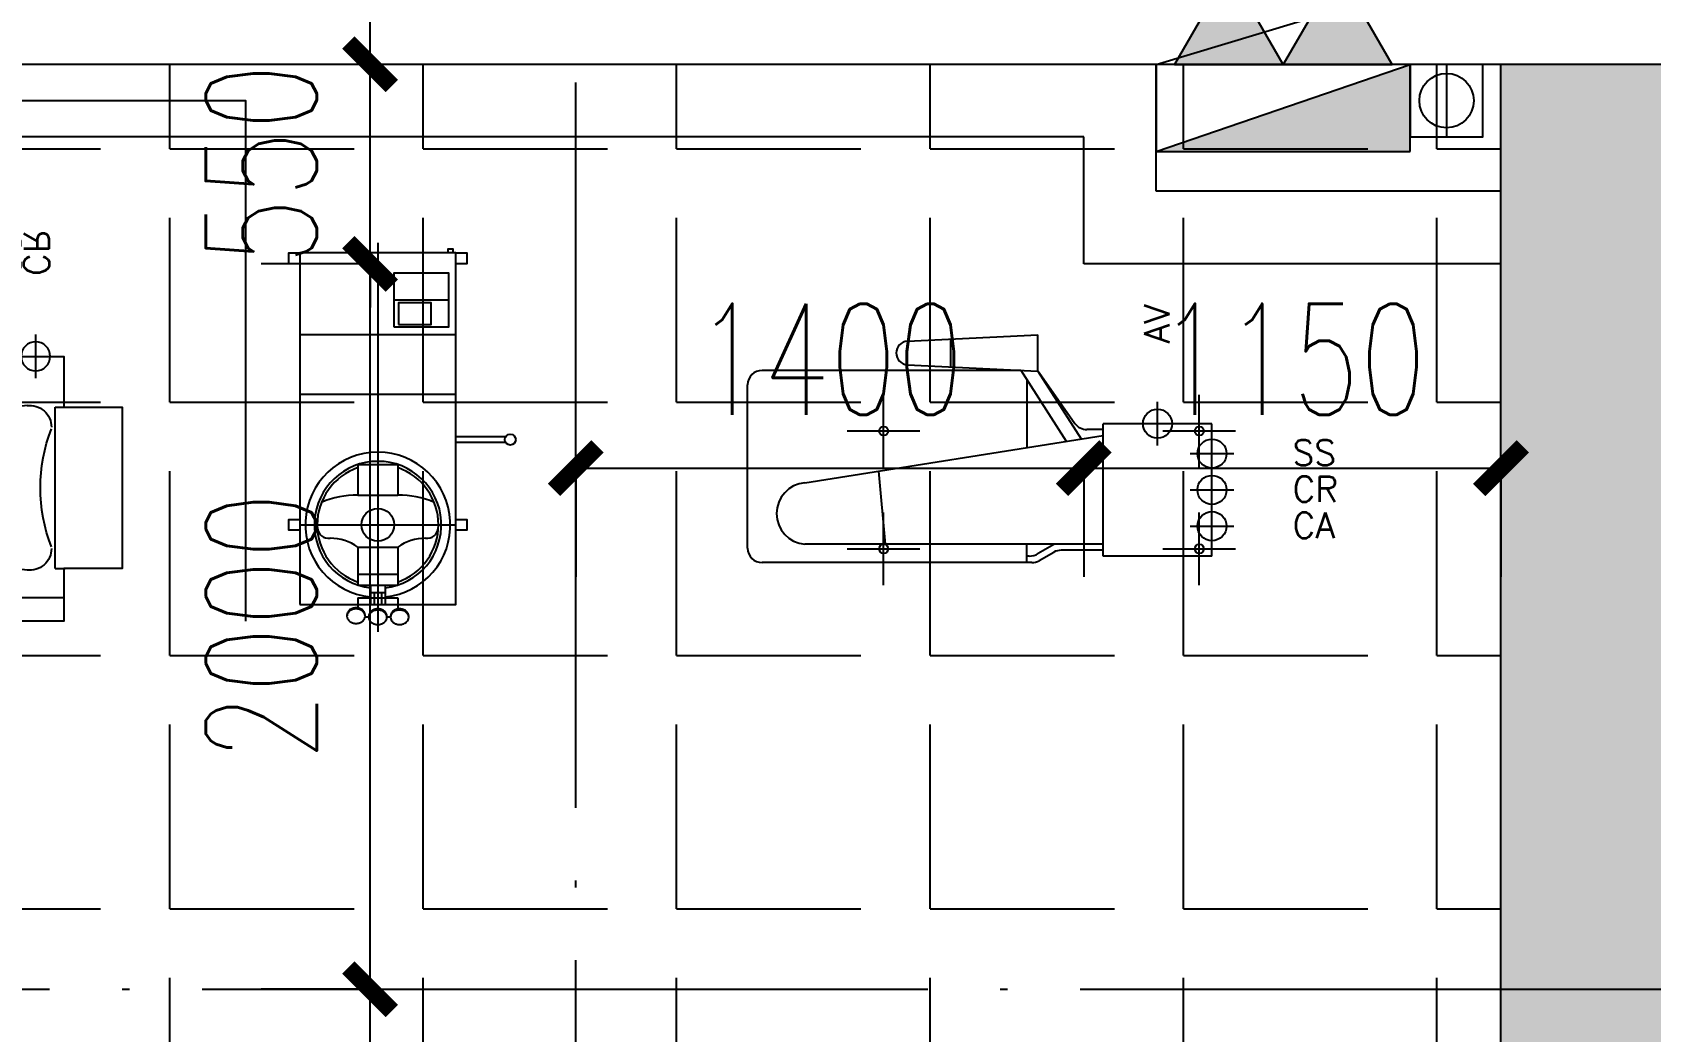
# Model space of a CAD drawing. Header units: millimetres. Extents: x 12325263 to 13848842, y -1463133 to 573208.
# Drawn here: x 12583099 to 12587559, y -854604 to -851848 of the extents above; entities that cross this region are included whole.
import ezdxf
from ezdxf.xclip import XClip

# ---------------------------------------------------------------- set-up
doc = ezdxf.new("R2010")
doc.units = ezdxf.units.MM
doc.header["$LTSCALE"] = 1000
doc.header["$XCLIPFRAME"] = 0
doc.linetypes.add('DOTE', pattern=[2.42, 2, -0.2, 0.02, -0.2])
for name, color, linetype in [('#s-灭火器', 20, 'Continuous'), ('A-ANNO-DIMS', 83, 'Continuous'), ('A-AXIS', 16, 'DOTE'), ('A-WALL', 5, 'Continuous'), ('A-WALL-PATT', 8, 'Continuous'), ('EQUIP_消火栓', 7, 'Continuous'), ('fur202301', 252, 'Continuous'), ('VPIPE-消防高', 3, 'Continuous'), ('WALL', 5, 'Continuous'), ('WALL-SHATCH', 8, 'Continuous'), ('建筑-楼板开洞', 251, 'Continuous'), ('水条件', 1, 'Continuous')]:
    doc.layers.add(name, color=color, linetype=linetype)
doc.styles.add('1T', font='simplex_.ttf', dxfattribs={"height": 70})
doc.styles.add('_TCH_DIM_T3', font='SIMPLEX.shx', dxfattribs={"width": 0.705882, "bigfont": 'GBCBIG.shx'})
doc.dimstyles.new('_TCH_ARCH&&120', dxfattribs={"dimtxt": 306, "dimasz": 120, "dimexe": 300, "dimexo": 360, "dimgap": 147, "dimtad": 1, "dimdec": 0, "dimzin": 0, "dimdsep": 46, "dimtxsty": '_TCH_DIM_T3', "dimblk": 'ARCHTICK', "dimcen": 0.09, "dimclrt": 7, "dimazin": 2, "dimtfac": 1, "dimtdec": 0, "dimtix": 1, "dimtmove": 2, "dimatfit": 3, "dimfxl": 1, "dimfxlon": 1, "dimtolj": 1, "dimtzin": 0, "dimarcsym": 0})

# ---------------------------------------------------------------- blocks, each defined once
blk = doc.blocks.new('adgshg13-A$C7F010FC0')
at = {"layer": 'WALL-SHATCH'}
h = blk.add_hatch(color=256, dxfattribs=at)
h.dxf.hatch_style = 1
h.paths.add_polyline_path([(-60384.2, -16880.9), (-763.2, 197.5), (12587.6, -13153.3), (12587.6, -157996), (-162964.9, -188820.4), (-171262.4, -180522.9), (-171262.4, -31310.9), (-150707.2, -10755.7), (-131860.1, -7980.9), (-99162.4, -7980.9), (-99162.4, -4980.9), (-76620.4, -4980.9), (-70107.7, -16880.9)], flags=16)
h.paths.add_polyline_path([(-60091.2, -16380.9), (-646.9, 646.9), (12987.6, -12987.6), (12987.6, -158331.9), (-163100.6, -189250.4), (-171662.4, -180688.6), (-171662.4, -31145.2), (-150777.9, -10260.7), (-131896.7, -7480.9), (-99562.4, -7480.9), (-99562.4, -4580.9), (-76365.6, -4580.9), (-69907.5, -16380.9)])
blk = doc.blocks.new('A$C4C7A72D3')
at = {"layer": 'WALL', "color": 1}
blk.add_blockref('adgshg13-A$C7F010FC0', (210433, 205503.6), dxfattribs=at)
blk = doc.blocks.new('qlzw')
at = {"layer": 'A-AXIS'}
for p, q in [((12451166.8, 979489.8), (12451166.8, 1082089.8)), ((12411416.8, 1027389.8), (12486866.8, 1027389.8))]:
    blk.add_line(p, q, dxfattribs=at)
blk = doc.blocks.new('asdfdsfds')
at = {"layer": 'A-WALL-PATT'}
for points in [[(-10200, 32750), (-8900, 33950), (-17150, 33950), (-15900, 32750)], [(-15900, 30150), (-15900, 32750), (-17150, 33950), (-17150, 30150)]]:
    blk.add_hatch(color=256, dxfattribs=at).paths.add_polyline_path(points)
at = {"layer": 'A-WALL'}
for p in [(-8900, 33950), (-17150, 30150)]:
    blk.add_line(p, (-17150, 33950), dxfattribs=at)
blk = doc.blocks.new('管位')
at = {"layer": '水条件'}
blk.add_line((12573126, 675360.4), (12573126, 675160.4), dxfattribs=at)
blk.add_lwpolyline([(12573026, 675360.4), (12573226, 675360.4), (12573226, 675160.4), (12573026, 675160.4)], close=True, dxfattribs=at)
blk = doc.blocks.new('灭火器')
at = {"layer": '#s-灭火器', "ltscale": 1000}
for points in [[(292444.1, 59706.6), (292144.1, 59706.6), (292294.1, 59446.8)], [(292744.1, 59706.6), (292444.1, 59706.6), (292594.1, 59446.8)]]:
    blk.add_hatch(color=256, dxfattribs=at).paths.add_polyline_path(points)
for points in [[(292294.1, 59446.8), (292444.1, 59706.6), (292144.1, 59706.6)], [(292594.1, 59446.8), (292744.1, 59706.6), (292444.1, 59706.6)]]:
    blk.add_lwpolyline(points, close=True, dxfattribs=at)
blk = doc.blocks.new('$TWTSYS$00000508')
for p, q in [((-0.5, 0.5), (0.3236, 1.2241)), ((-0.5, 0.5), (-0.5, -0.5)), ((-0.5, -0.5), (0.5, 0.5)), ((0.5, 0.5), (-0.5, 0.5)), ((0.5, -0.5), (0.5, 0.5)), ((-0.5, -0.5), (0.5, -0.5))]:
    blk.add_line(p, q)
blk.add_solid([(0.5, -0.5), (0.5, 0.5), (-0.5, -0.5)])
blk = doc.blocks.new('消火栓')
at = {"layer": '#s-灭火器', "rotation": 180.0000000000001}
blk.add_blockref('灭火器', (12864422.1, 734931.8), dxfattribs=at)
at = {"layer": 'EQUIP_消火栓', "xscale": 700, "yscale": 240, "zscale": 700}
blk.add_blockref('$TWTSYS$00000508', (12571977.9, 675105.2), dxfattribs=at)
blk = doc.blocks.new('asdfasfasdfsdf')
at = {"layer": 'VPIPE-消防高'}
blk.add_circle((18400, 16600), 75, dxfattribs=at)
blk.add_blockref('消火栓', (-12554028, -658525.2))
at = {"layer": '水条件', "xscale": -1}
blk.add_blockref('管位', (12591525.9, -658660.4), dxfattribs=at)
blk = doc.blocks.new('asdgagHOLE', base_point=(2100, 5000))
at = {"layer": 'fur202301'}
for p, q in [((2100, 4900), (2100, 5100)), ((2000, 5000), (2200, 5000))]:
    blk.add_line(p, q, dxfattribs=at)
blk.add_circle((2100, 5000), 12.5, dxfattribs=at)
blk = doc.blocks.new('asdgagP-PT', base_point=(8369.8, 5911.5))
at = {"layer": 'fur202301'}
for p, q in [((8369.8, 5851.5), (8369.8, 5971.5)), ((8309.8, 5911.5), (8429.8, 5911.5))]:
    blk.add_line(p, q, dxfattribs=at)
blk.add_circle((8369.8, 5911.5), 40, dxfattribs=at)
at = {"layer": 'fur202301', "style": '1T'}
blk.add_attdef('TYPE', (8591.5, 5878.8), '', height=70, dxfattribs=at)
blk = doc.blocks.new('asdgagJOLLY-S')
at = {"layer": 'fur202301', "color": 1}
for p, q in [((866, -152.5), (1225.1, -135)), ((985.1, -223.1), (985.1, -146.9)), ((1225.1, -235), (1225.1, -135)), ((866, -217.5), (1225.1, -235)), ((582.9, -543.1), (1405.1, -412.5)), ((1405.1, -712.5), (582.9, -712.5))]:
    blk.add_line(p, q, dxfattribs=at)
at = {"layer": 'fur202301'}
for p, q in [((1178.7, -233), (465.1, -233)), ((1178.6, -232.7), (1303.6, -428.6)), ((1195.1, -258.6), (1195.1, -445.9)), ((1225.1, -235), (1344.5, -422.1)), ((1228.8, -238.4), (1327.4, -379.2)), ((425.1, -723), (425.1, -273)), ((1405.1, -396.2), (1360.2, -396.2)), ((1705.1, -380), (1405.1, -380)), ((1405.1, -412.5), (1405.1, -380)), ((1705.1, -745), (1705.1, -380)), ((1405.1, -712.5), (1405.1, -412.5)), ((805.1, -712.5), (787.4, -510.6)), ((1195.1, -763), (1195.1, -712.5)), ((1271, -712.5), (1226.3, -738.3)), ((1405.1, -745), (1405.1, -712.5)), ((1201.3, -745), (1195.1, -745)), ((1228.8, -757.6), (1269.5, -734.1)), ((1405.1, -728.8), (1289.5, -728.8)), ((1705.1, -745), (1405.1, -745)), ((1208.8, -763), (465.1, -763))]:
    blk.add_line(p, q, dxfattribs=at)
at = {"layer": 'fur202301', "color": 1}
for centre, radius, start, end in [((867.6, -185), 32.5, 92.7206, 267.2794), ((590.1, -627.8), 85, 94.834, 265.166)]:
    blk.add_arc(centre, radius, start, end, dxfattribs=at)
at = {"layer": 'fur202301'}
for centre, radius, start, end in [((465.1, -273), 40, 90, 180), ((1360.2, -356.2), 40, 215, 270), ((465.1, -723), 40, 180, 270), ((1201.3, -695), 50, 270, 300), ((1208.8, -723), 40, 270, 300), ((1289.5, -768.8), 40, 90, 120)]:
    blk.add_arc(centre, radius, start, end, dxfattribs=at)
at = {"layer": 'fur202301', "rotation": 90}
blk.add_blockref('asdgagP-PT', (1555.1, -380), dxfattribs=at).add_auto_attribs({'TYPE': 'AV'})
at = {"layer": 'fur202301', "color": 3}
for p in [(800.1, -400), (1670.1, -400), (800.1, -725), (1670.1, -725)]:
    blk.add_blockref('asdgagHOLE', p, dxfattribs=at)
at = {"layer": 'fur202301'}
for p, values in [((1705.1, -462.5), {'TYPE': 'SS'}), ((1705.1, -562.5), {'TYPE': 'CR'}), ((1705.1, -662.5), {'TYPE': 'CA'})]:
    blk.add_blockref('asdgagP-PT', p, dxfattribs=at).add_auto_attribs(values)
blk = doc.blocks.new('asdgag345')
at = {"layer": 'fur202301'}
for p, q in [((-432.1, 215), (-432.1, -215)), ((-72.1, 215), (-72.1, -215)), ((92.9, 215), (92.9, -215)), ((-652.1, 55), (-664.5, 55)), ((-633.5, 55), (-652.1, 55)), ((-633.5, 55), (-633.5, -55)), ((345.3, 0), (-727.1, 0)), ((-685.5, 35.1), (-685.5, 24.9)), ((-598.2, 20), (-652.1, 20)), ((-618.5, 10), (-652.1, 10)), ((-618.5, 20), (-618.5, -20)), ((-685.5, -24.9), (-685.5, -35.1)), ((-618.5, -10), (-652.1, -10)), ((-598.2, -20), (-652.1, -20)), ((-652.1, -55), (-667.5, -55)), ((-633.5, -55), (-652.1, -55)), ((-205.1, -352.3), (-205.1, -215)), ((-189.1, -352.3), (-189.1, -215))]:
    blk.add_line(p, q, dxfattribs=at)
at = {"layer": 'fur202301', "color": 1}
for p, q in [((-493.7, 55), (-598.2, 55)), ((-598.2, 55), (-598.2, -55)), ((-568.5, 55), (-568.5, -55)), ((-493.7, 55), (-493.7, -55)), ((-265.9, 55), (-350.7, 55)), ((-350.7, 55), (-350.7, -55)), ((-265.9, 55), (-265.9, -55)), ((-493.7, -55), (-598.2, -55)), ((-265.9, -55), (-350.7, -55)), ((187.9, -45), (187.9, -195))]:
    blk.add_line(p, q, dxfattribs=at)
at = {"layer": 'fur202301'}
for points in [[(-447.1, 215), (-447.1, 245), (-417.1, 245), (-417.1, 215)], [(287.9, 215), (287.9, 245), (317.9, 245), (317.9, 215)], [(-417.1, -215), (-417.1, -245), (-447.1, -245), (-447.1, -215)], [(317.9, -215), (317.9, -245), (287.9, -245), (287.9, -215)], [(317.9, -207.5), (327.9, -207.5), (327.9, -192.5), (317.9, -192.5)]]:
    blk.add_lwpolyline(points, dxfattribs=at)
blk.add_lwpolyline([(-652.1, 215), (-652.1, -215), (317.9, -215), (317.9, 215)], close=True, dxfattribs=at)
at = {"layer": 'fur202301', "flags": 128}
for points in [[(-704.1, 60, 0.080167), (-702.5, 50.2, 0.088923), (-698.2, 42.3, 0.104957), (-691.5, 36.8, 0.120011), (-684.1, 35, 0.120011), (-676.7, 36.8, 0.104957), (-669.9, 42.3, 0.088923), (-665.6, 50.2, 0.080167), (-664.1, 60, 0.080167), (-665.6, 69.8, 0.088923), (-669.9, 77.7, 0.104957), (-676.7, 83.2, 0.120011), (-684.1, 85, 0.120011), (-691.5, 83.2, 0.104957), (-698.2, 77.7, 0.088923), (-702.5, 69.8, 0.080167)], [(-707.1, 0, 0.080167), (-705.5, -9.8, 0.088923), (-701.2, -17.7, 0.104957), (-694.5, -23.2, 0.120011), (-687.1, -25, 0.120011), (-679.7, -23.2, 0.104957), (-672.9, -17.7, 0.088923), (-668.6, -9.8, 0.080167), (-667.1, 0, 0.080167), (-668.6, 9.8, 0.088923), (-672.9, 17.7, 0.104957), (-679.7, 23.2, 0.120011), (-687.1, 25, 0.120011), (-694.5, 23.2, 0.104957), (-701.2, 17.7, 0.088923), (-705.5, 9.8, 0.080167)], [(-707.1, -60, 0.080167), (-705.5, -69.8, 0.088923), (-701.2, -77.7, 0.104957), (-694.5, -83.2, 0.120011), (-687.1, -85, 0.120011), (-679.7, -83.2, 0.104957), (-672.9, -77.7, 0.088923), (-668.6, -69.8, 0.080167), (-667.1, -60, 0.080167), (-668.6, -50.2, 0.088923), (-672.9, -42.3, 0.104957), (-679.7, -36.8, 0.120011), (-687.1, -35, 0.120011), (-694.5, -36.8, 0.104957), (-701.2, -42.3, 0.088923), (-705.5, -50.2, 0.080167)]]:
    blk.add_lwpolyline(points, format="xyb", close=True, dxfattribs=at)
for points in [[(-682.6, 35.1, 0.023287), (-681.1, 35, 0.120011), (-673.7, 36.8, 0.104957), (-666.9, 42.3, 0.088923), (-662.6, 50.2, 0.080167), (-661.1, 60, 0.080167), (-662.6, 69.8, 0.088923), (-666.9, 77.7, 0.104957), (-673.7, 83.2, 0.120011), (-681.1, 85, 0.023287), (-682.6, 84.9, 0.023287)], [(-685.6, -24.9, 0.023287), (-684.1, -25, 0.120011), (-676.7, -23.2, 0.104957), (-669.9, -17.7, 0.088923), (-665.6, -9.8, 0.080167), (-664.1, 0, 0.080167), (-665.6, 9.8, 0.088923), (-669.9, 17.7, 0.104957), (-676.7, 23.2, 0.120011), (-684.1, 25, 0.023287), (-685.6, 24.9, 0.023287)], [(-685.6, -84.9, 0.023287), (-684.1, -85, 0.120011), (-676.7, -83.2, 0.104957), (-669.9, -77.7, 0.088923), (-665.6, -69.8, 0.080167), (-664.1, -60, 0.080167), (-665.6, -50.2, 0.088923), (-669.9, -42.3, 0.104957), (-676.7, -36.8, 0.120011), (-684.1, -35, 0.023287), (-685.6, -35.1, 0.023287)]]:
    blk.add_lwpolyline(points, format="xyb", dxfattribs=at)
at = {"layer": 'fur202301', "color": 1}
for points in [[(112.9, -45), (262.9, -45), (262.9, -195), (112.9, -195)], [(120.4, -57), (120.4, -147), (180.4, -147), (180.4, -57)]]:
    blk.add_lwpolyline(points, close=True, dxfattribs=at)
blk.add_circle((-432.1, 0), 45, dxfattribs=at)
at = {"layer": 'fur202301'}
blk.add_circle((-197.1, -365), 15, dxfattribs=at)
at = {"layer": 'fur202301', "color": 1}
for centre, radius, start, end in [((-432.1, 0), 200, 185.7393, 174.261), ((-432.1, 0), 175, 186.5626, 173.4377), ((-432.1, 0), 167, 19.229, 160.7714), ((-439.3, 135.9), 30.1, 91.5673, 188.5012), ((-599.4, 58.4), 248.8, 359.2119, 22.8756), ((-602.1, 132.1), 133.1, 324.5909, 359.7454), ((-432.1, 0), 167, 199.229, 340.7714), ((-602.1, -132.1), 133.1, 0.255, 35.4094), ((-599.4, -58.4), 248.8, 337.1248, 0.7885), ((-439.3, -135.9), 30.1, 171.4991, 268.433)]:
    blk.add_arc(centre, radius, start, end, dxfattribs=at)
blk = doc.blocks.new('asdgagLAV-UP')
at = {"layer": 'fur202301'}
for p, q in [((968, -490), (1108, -490)), ((1288, -540), (1328, -540)), ((1328, -570), (1288, -570)), ((1328, -540), (1328, -570)), ((900, -705), (968, -705)), ((1176, -705), (1108, -705)), ((524.6, -845), (497, -845)), ((524.6, -1290), (524.6, -845)), ((524.6, -1290), (497, -1290)), ((1750, -1370), (500, -1370))]:
    blk.add_line(p, q, dxfattribs=at)
at = {"layer": 'fur202301', "color": 1}
for p, q in [((968, -530), (968, -1090)), ((1108, -530), (1108, -1090)), ((601.8, -840.6), (968, -885)), ((1108, -902), (1634.4, -965.7)), ((601.8, -1294.4), (1634.4, -1169.3))]:
    blk.add_line(p, q, dxfattribs=at)
at = {"layer": 'fur202301'}
for points in [[(2250, -1435), (2250, 0), (0, 0), (0, -1435)], [(500, -1290), (500, -1435), (1750, -1435), (1750, -705), (1176, -705), (1176, -555), (1108, -555), (1108, -355), (968, -355), (968, -555), (900, -555), (900, -705)], [(788, -540), (748, -540), (748, -570), (788, -570)], [(788, -705), (788, -540), (968, -540)], [(1288, -705), (1288, -540), (1108, -540)], [(900, -705), (500, -705), (500, -845)], [(500, -845), (340, -845), (340, -1290), (500, -1290)]]:
    blk.add_lwpolyline(points, dxfattribs=at)
at = {"layer": 'fur202301', "color": 1}
blk.add_lwpolyline([(968, -1045), (830, -1045), (830, -1090), (1246, -1090), (1246, -1045), (1108, -1045)], dxfattribs=at)
for centre, radius, start, end in [((594.6, -900.2), 60, 83.0923, 180), ((114.9, -1067.5), 450, 338.8316, 21.1684), ((1622.1, -1067.5), 102.5, 276.9077, 83.0923), ((594.6, -1234.8), 60, 180, 276.9077)]:
    blk.add_arc(centre, radius, start, end, dxfattribs=at)
at = {"layer": 'fur202301', "color": 3, "rotation": 90}
for p, values in [((578, -705), {'TYPE': 'CR'}), ((658, -705), {'TYPE': 'SS'}), ((1226, -705), {'TYPE': 'CA'})]:
    blk.add_blockref('asdgagP-PT', p, dxfattribs=at).add_auto_attribs(values)
at = {"layer": 'fur202301', "color": 3}
for p in [(768, -555), (1308, -555), (768, -1335), (1308, -1335)]:
    blk.add_blockref('asdgagHOLE', p, dxfattribs=at)
blk = doc.blocks.new('sdfgsdffhg')
at = {"layer": 'fur202301', "xscale": -1}
blk.add_blockref('asdgagLAV-UP', (2602.5, 22020), dxfattribs=at)
at = {"layer": 'fur202301', "rotation": 89.99982644067406}
blk.add_blockref('asdgag345', (2967.5, 21282.6), dxfattribs=at)
at = {"layer": 'fur202301', "ltscale": 1000}
blk.add_blockref('asdgagJOLLY-S', (3561.3, 21509.3), dxfattribs=at)
blk = doc.blocks.new('_ArchTick')
at = {"color": 0, "linetype": 'ByBlock', "const_width": 0.4}
blk.add_lwpolyline([(-0.5, -0.5), (0.5, 0.5)], dxfattribs=at)
blk = doc.blocks.new('*D4153')
at = {"layer": 'A-ANNO-DIMS', "color": 0, "lineweight": -2, "transparency": 16777216}
for p, q in [((12584596.8, -853049), (12584596.8, -853350)), ((12584596.8, -853050), (12585996.8, -853050)), ((12585996.8, -853049), (12585996.8, -853350))]:
    blk.add_line(p, q, dxfattribs=at)
at = {"layer": 'Defpoints', "color": 0, "transparency": 16777216}
for p in [(12584596.8, -852286.8), (12585996.8, -852286.8), (12585996.8, -853050)]:
    blk.add_point(p, dxfattribs=at)
at = {"layer": 'A-ANNO-DIMS', "color": 0, "lineweight": -2, "transparency": 16777216, "xscale": 120, "yscale": 120, "zscale": 120, "rotation": 180}
blk.add_blockref('_ArchTick', (12584596.8, -853050), dxfattribs=at)
at = {"layer": 'A-ANNO-DIMS', "color": 0, "lineweight": -2, "transparency": 16777216, "xscale": 120, "yscale": 120, "zscale": 120}
blk.add_blockref('_ArchTick', (12585996.8, -853050), dxfattribs=at)
at = {"layer": 'A-ANNO-DIMS', "color": 7, "transparency": 16777216, "insert": (12585296.8, -852750), "char_height": 306, "attachment_point": 5, "style": '_TCH_DIM_T3'}
blk.add_mtext('\\A1;1400', dxfattribs=at)
blk = doc.blocks.new('*D4154')
at = {"layer": 'A-ANNO-DIMS', "color": 0, "lineweight": -2, "transparency": 16777216}
for p, q in [((12585996.8, -853049), (12585996.8, -853350)), ((12585996.8, -853050), (12587146.8, -853050)), ((12587146.8, -853049), (12587146.8, -853350))]:
    blk.add_line(p, q, dxfattribs=at)
at = {"layer": 'Defpoints', "color": 0, "transparency": 16777216}
for p in [(12585996.8, -852286.8), (12587146.8, -852286.8), (12587146.8, -853050)]:
    blk.add_point(p, dxfattribs=at)
at = {"layer": 'A-ANNO-DIMS', "color": 0, "lineweight": -2, "transparency": 16777216, "xscale": 120, "yscale": 120, "zscale": 120, "rotation": 180}
blk.add_blockref('_ArchTick', (12585996.8, -853050), dxfattribs=at)
at = {"layer": 'A-ANNO-DIMS', "color": 0, "lineweight": -2, "transparency": 16777216, "xscale": 120, "yscale": 120, "zscale": 120}
blk.add_blockref('_ArchTick', (12587146.8, -853050), dxfattribs=at)
at = {"layer": 'A-ANNO-DIMS', "color": 7, "transparency": 16777216, "insert": (12586571.8, -852750), "char_height": 306, "attachment_point": 5, "style": '_TCH_DIM_T3'}
blk.add_mtext('\\A1;1150', dxfattribs=at)
blk = doc.blocks.new('*D4186')
at = {"layer": 'A-ANNO-DIMS', "color": 0, "lineweight": -2, "transparency": 16777216}
for p, q in [((12584031, -854486.8), (12583730, -854486.8)), ((12584030, -856686.8), (12584030, -854486.8)), ((12584031, -856686.8), (12583730, -856686.8))]:
    blk.add_line(p, q, dxfattribs=at)
at = {"layer": 'Defpoints', "color": 0, "transparency": 16777216}
for p in [(12584030, -854486.8), (12585796.8, -854486.8), (12585796.7, -856686.8)]:
    blk.add_point(p, dxfattribs=at)
at = {"layer": 'A-ANNO-DIMS', "color": 0, "lineweight": -2, "transparency": 16777216, "xscale": 120, "yscale": 120, "zscale": 120}
for p, rotation in [((12584030, -854486.8), 89.99942657331158), ((12584030, -856686.8), 269.9994265733116)]:
    blk.add_blockref('_ArchTick', p, dxfattribs=dict(at, rotation=rotation))
at = {"layer": 'A-ANNO-DIMS', "color": 7, "transparency": 16777216, "insert": (12583730, -855586.8), "char_height": 306, "attachment_point": 5, "rotation": 89.9994, "style": '_TCH_DIM_T3'}
blk.add_mtext('\\A1;2200', dxfattribs=at)
blk = doc.blocks.new('*D4187')
at = {"layer": 'A-ANNO-DIMS', "color": 0, "lineweight": -2, "transparency": 16777216}
for p, q in [((12584031, -852486.8), (12583730, -852486.8)), ((12584030, -854486.8), (12584030, -852486.8)), ((12584031, -854486.8), (12583730, -854486.8))]:
    blk.add_line(p, q, dxfattribs=at)
at = {"layer": 'Defpoints', "color": 0, "transparency": 16777216}
for p in [(12584030, -852486.8), (12585796.8, -852486.8), (12585796.8, -854486.8)]:
    blk.add_point(p, dxfattribs=at)
at = {"layer": 'A-ANNO-DIMS', "color": 0, "lineweight": -2, "transparency": 16777216, "xscale": 120, "yscale": 120, "zscale": 120}
for p, rotation in [((12584030, -852486.8), 89.99942657325705), ((12584030, -854486.8), 269.9994265732571)]:
    blk.add_blockref('_ArchTick', p, dxfattribs=dict(at, rotation=rotation))
at = {"layer": 'A-ANNO-DIMS', "color": 7, "transparency": 16777216, "insert": (12583730, -853486.8), "char_height": 306, "attachment_point": 5, "rotation": 89.9994, "style": '_TCH_DIM_T3'}
blk.add_mtext('\\A1;2000', dxfattribs=at)
blk = doc.blocks.new('*D4188')
at = {"layer": 'A-ANNO-DIMS', "color": 0, "lineweight": -2, "transparency": 16777216}
for p, q in [((12584030, -851936.8), (12584030, -851816.8)), ((12584031, -851936.8), (12583730, -851936.8)), ((12584030, -852486.8), (12584030, -851936.8)), ((12584031, -852486.8), (12583730, -852486.8)), ((12584030, -852486.8), (12584030, -852606.8))]:
    blk.add_line(p, q, dxfattribs=at)
at = {"layer": 'Defpoints', "color": 0, "transparency": 16777216}
for p in [(12584030, -851936.8), (12585796.8, -851936.8), (12585796.8, -852486.8)]:
    blk.add_point(p, dxfattribs=at)
at = {"layer": 'A-ANNO-DIMS', "color": 0, "lineweight": -2, "transparency": 16777216, "xscale": 120, "yscale": 120, "zscale": 120}
for p, rotation in [((12584030, -851936.8), 269.9994265732579), ((12584030, -852486.8), 89.99942657325799)]:
    blk.add_blockref('_ArchTick', p, dxfattribs=dict(at, rotation=rotation))
at = {"layer": 'A-ANNO-DIMS', "color": 7, "transparency": 16777216, "insert": (12583730, -852211.8), "char_height": 306, "attachment_point": 5, "rotation": 89.9994, "style": '_TCH_DIM_T3'}
blk.add_mtext('\\A1;550', dxfattribs=at)

msp = doc.modelspace()

# ---------------------------------------------------------------- block references
ref = msp.add_blockref('A$C4C7A72D3', (12385714.9, -906209.5), dxfattribs=dict(rotation=350.041249254255))
XClip(ref).set_block_clipping_path([(223442.8584877662, 85923.1187333744), (220542.7961432356, 85923.1422391906), (220542.8579492103, 89292.823275506), (211526.9150355905, 89292.8101311298), (210631.4331447985, 94392.8080583527), (206113.3685902953, 94392.8025418455), (206001.4315187763, 95030.3127344656), (204376.2826588508, 94744.9613686837), (203364.4570056833, 100506.9030052917), (197947.3947122637, 99555.7482674252), (192482.3428474721, 130679.4765393781), (190118.7804593667, 130264.4504016289), (191623.4071957469, 121695.6427078634), (177046.6486519482, 119136.2011700841), (175707.6223907359, 126760.8483765714), (173902.988371335, 128026.4039125028), (169528.3854461554, 127258.2903269802), (169070.0967394859, 129868.3614864857), (163308.2517458182, 128856.6693391807), (163766.52659606, 126246.6171700556), (159679.1795131005, 125528.9180921423), (170669.6888374612, 62935.797914044), (167222.1989369914, 62330.4650948944), (167939.7759490944, 58243.6808593175), (171386.9528796654, 58848.2912487988), (172857.0656793863, 50477.0032648193), (165962.5026008021, 49266.4230898353), (168037.7813034765, 37447.1796448426), (140649.9584970828, 32638.2390106404), (115387.9799239188, 28202.5781787895), (95598.7254695911, 140907.4332163476), (226939.476109907, 163968.8668500402), (240128.6952811591, 88852.8973128139)])

# ---------------------------------------------------------------- next in the draw order: hatches: boundary and pattern name
at = {"layer": '建筑-楼板开洞'}
h = msp.add_hatch(dxfattribs=at)
h.set_pattern_fill('DASH', color=256, scale=500)
h.set_pattern_definition([(0, (0, 0), (476.25, 476.25), [476.25, -476.25])])
h.paths.add_polyline_path([(12597696.7, -842386.8), (12590696.8, -842386.9), (12590697.1, -843986.8), (12595796.8, -843986.9), (12595797.1, -849736.9), (12588796.8, -849736.8), (12588796.8, -851936.8), (12564896.8, -851936.8), (12564896.8, -816186.8), (12568846.8, -816186.8), (12568846.8, -816040), (12568846.8, -807536.8), (12574696.8, -807536.8), (12574696.8, -810386.8), (12575896.8, -810386.8), (12579055.2, -810386.8), (12580496.9, -811828.2), (12580696.9, -819086.9), (12595696.9, -819086.7), (12595696.9, -812786.8), (12597696.7, -812786.8)])
h = msp.add_hatch(dxfattribs=at)
h.set_pattern_fill('ANGLE', color=256, scale=200)
h.set_pattern_definition([(0, (0, 0), (0, 698.5), [508, -190.5]), (90, (0, 0), (-698.5, 4e-14), [508, -190.5])])
h.paths.add_polyline_path([(12587146.8, -865236.8), (12587146.8, -851936.8), (12575396.8, -851936.8), (12575396.8, -855736.8), (12567496.8, -855736.8), (12567496.8, -858836.8), (12575396.8, -858836.9), (12575396.8, -865236.8)])

# ---------------------------------------------------------------- next in the draw order: linework, layer by layer
for points in [[(12597696.7, -842386.8), (12590696.8, -842386.9), (12590697.1, -843986.8), (12595796.8, -843986.9), (12595797.1, -849736.9), (12588796.8, -849736.8), (12588796.8, -851936.8), (12564896.8, -851936.8), (12564896.8, -816186.8), (12568846.8, -816186.8), (12568846.8, -816040), (12568846.8, -807536.8), (12574696.8, -807536.8), (12574696.8, -810386.8), (12575896.8, -810386.8), (12579055.2, -810386.8), (12580496.9, -811828.2), (12580696.9, -819086.9), (12595696.9, -819086.7), (12595696.9, -812786.8), (12597696.7, -812786.8)], [(12587146.8, -865236.8), (12587146.8, -851936.8), (12575396.8, -851936.8), (12575396.8, -855736.8), (12567496.8, -855736.8), (12567496.8, -858836.8), (12575396.8, -858836.9), (12575396.8, -865236.8)]]:
    msp.add_lwpolyline(points, close=True, dxfattribs=at)

# ---------------------------------------------------------------- next in the draw order: block references
at = {"color": 2}
msp.add_blockref('qlzw', (133430, -1881876.5), dxfattribs=at)
for name, p in [('asdfdsfds', (12604296.8, -885886.8)), ('asdfasfasdfsdf', (12568596.8, -868636.8))]:
    msp.add_blockref(name, p)

# ---------------------------------------------------------------- next in the draw order: block references
msp.add_blockref('sdfgsdffhg', (12581083.9, -874056.8, 0))

# ---------------------------------------------------------------- next in the draw order: linework, layer by layer
at = {"layer": 'A-WALL'}
for p, q in [((12586196.8, -851936.8), (12579396.8, -851936.8)), ((12586196.8, -852286.8), (12586196.8, -851936.8)), ((12585996.8, -852136.8), (12579496.8, -852136.8)), ((12585996.8, -852486.8), (12585996.8, -852136.8)), ((12587146.8, -852286.8), (12586196.8, -852286.8)), ((12587146.8, -852486.8), (12587146.8, -852286.8)), ((12587146.8, -852486.8), (12585996.8, -852486.8))]:
    msp.add_line(p, q, dxfattribs=at)

# ---------------------------------------------------------------- next in the draw order: dimensions: what is measured, and where the dimension line sits
at = {"layer": 'A-ANNO-DIMS'}
for p1, p2, distance, picture, middle in [((12585796.8, -852486.8), (12585796.8, -851936.8), 1766.8, '*D4188', (12583730, -852211.8)), ((12584596.8, -852286.8), (12585996.8, -852286.8), -763.2, '*D4153', (12585296.8, -852750)), ((12585996.8, -852286.8), (12587146.8, -852286.8), -763.2, '*D4154', (12586571.8, -852750)), ((12585796.8, -854486.8), (12585796.8, -852486.8), 1766.8, '*D4187', (12583730, -853486.8)), ((12585796.7, -856686.8), (12585796.8, -854486.8), 1766.8, '*D4186', (12583730, -855586.8))]:
    dim = msp.add_aligned_dim(p1=p1, p2=p2, distance=distance, dimstyle='_TCH_ARCH&&120', dxfattribs=at)
    dim.commit()
    dim.dimension.update_dxf_attribs({"geometry": picture, "text_midpoint": middle})

doc.saveas('drawing.dxf')
